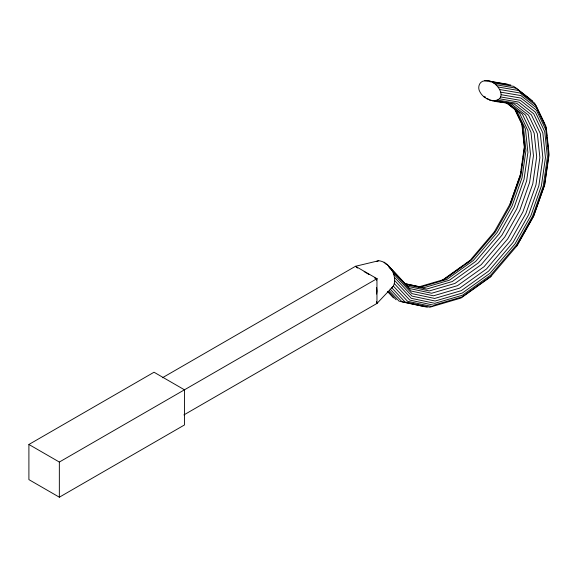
<?xml version="1.0" encoding="UTF-8"?>
<svg xmlns="http://www.w3.org/2000/svg" width="578" height="578" viewBox="0 0 578 578"><rect width="100%" height="100%" fill="white"/><g stroke="black" fill="none" stroke-linecap="round" stroke-linejoin="round"><path stroke-width="0.87" d="M376.589 294.058L376.957 291.066L376.589 287.649M183.883 414.925L376.957 303.45L393.394 286.11C397.83 276.103 389.615 261.885 378.735 260.721L355.499 266.285L162.425 377.759M521.016 171.435L520.634 174.101L510.186 203.723L494.284 231.966M521.277 169.657L521.659 166.991M521.912 165.214L522.172 163.437M522.425 161.659L522.808 158.993M523.061 157.216L523.321 155.439M523.574 153.661L524.6 146.559M492.398 100.702C510.504 100.89 496.292 77.943 484.711 80.797C479.184 81.108 477.204 87.755 479.978 91.974C486.04 103.195 500.953 101.287 511.393 103.939L525.496 115.044L534.173 133.178L536.673 156.79L532.786 183.847L522.837 212.047L507.744 238.844L484.003 266.74L457.545 285.64L431.665 293.241L409.679 288.552L389.464 266.92M376.545 280.207L376.957 278.675L355.499 266.285L357.507 268.069M510.034 204.041L520.287 174.982L524.297 147.094L521.811 123.634M516.768 246.062L533.682 216.02L544.765 184.613L549.1 154.463L546.318 128.164L536.651 107.963L520.937 95.594L500.895 92.184M494.457 231.706L469.387 261.205L465.001 264.348M442.748 279.904L470.015 260.418M443.044 280.034L447.437 276.891M448.896 275.851L455.486 271.14M456.945 270.099L463.534 265.389M491.069 276.205L462.111 296.89L433.789 305.206L409.73 300.076L394.463 283.74M28.9 444.475L154.03 372.232L184.469 389.81L184.469 424.96L59.346 497.203L28.9 479.624L28.9 444.475L59.346 462.046L376.957 278.675L376.957 303.45L376.596 301.694M376.516 261.408L378.735 260.721M418.313 287.042L444.533 279.347L471.345 260.194L495.389 231.944L510.692 204.764L520.771 176.196L524.716 148.777L522.18 124.855L514.153 108.079M487.464 80.826L507.78 84.287M490.382 81.534L510.779 85.009M484.711 80.797L487.348 81.245M489.104 81.549L490.859 81.845M493.28 82.864L513.697 86.346L519.369 90.811M495.938 84.735L516.335 88.21L532.598 101.013M498.193 87.018L518.509 90.486L534.657 103.195L544.592 123.945M499.883 89.561L520.077 93L536.044 105.564L545.856 126.076L546.326 130.527M501.162 94.705L521.016 98.087L536.449 110.232L545.935 130.072L548.674 155.894L544.418 185.495L533.53 216.338L516.942 245.802L490.433 276.992L460.948 298.067L429.866 307.221L404.983 301.918L391.689 287.692L393.394 286.11L407.598 301.311L432.106 306.535M500.656 96.959L520.316 100.312L535.445 112.219L544.743 131.661L547.424 156.978L543.255 185.993L532.591 216.223L516.342 245.079L490.953 274.897L462.573 295.177L434.815 303.327L411.233 298.299L394.832 280.742M499.428 98.795L518.885 102.111L533.711 113.779L542.821 132.832L545.451 157.635L541.362 186.065L530.907 215.688L515.005 243.93L490.115 273.177L462.306 293.046L435.111 301.022L412.006 296.102L394.463 277.324M483.923 96.793L485.643 97.09M497.55 100.081L516.826 103.361L531.363 114.805L540.3 133.496L542.879 157.823L538.869 185.711L528.617 214.77L513.04 242.435L488.598 271.147L461.331 290.633L434.656 298.458L411.998 293.631L393.394 273.719M486.582 98.665L488.302 98.961M495.151 100.731L514.268 103.989L528.559 115.239L537.352 133.612L539.888 157.534L535.943 184.96L525.864 213.528L510.562 240.701L486.517 268.951L459.705 288.104L433.486 295.806L411.204 291.059L391.689 270.172M489.472 100.001L492.911 100.586M494.631 100.883L507.535 103.079M405.106 283.668L420.936 287.042L446.816 279.449L473.274 260.541L497.015 232.645L512.108 205.847L522.057 177.656L525.944 150.598L523.444 126.987L514.767 108.852M404.593 283.646L423.782 287.728L449.438 280.2L475.672 261.451L499.233 233.779L514.189 207.22L524.051 179.259L527.909 152.426L525.431 129.01L516.833 111.027L506.335 102.768M405.778 284.614L426.643 289.058L452.227 281.551L478.389 262.86L501.877 235.26L516.79 208.781L526.63 180.9L530.474 154.145L528.003 130.794L519.427 112.862L506.176 102.436M424.397 306.535L399.03 301.124L389.312 290.72M427.243 307.221L402.057 301.853L390.063 289.022M374.652 278.061L376.957 278.675M364.14 271.595L369.002 274.507M520.785 91.924L530.004 99.178M508.394 103.224L522.382 114.234L530.987 132.218L533.465 155.634L529.607 182.467L519.745 210.428L504.782 236.987L481.228 264.659L454.994 283.408L429.338 290.936L407.533 286.291L386.877 264.189M511.241 106.077L512.657 107.183M384.103 262.159L385.938 264.124M388.994 267.404L390.829 269.362M388.3 291.435L396.103 299.787M387.397 291.42L393.481 297.923M546.513 132.311L546.889 135.873M547.084 137.651L547.46 141.213M547.648 142.99L548.023 146.552M548.211 148.336L548.587 151.898M59.346 462.046L59.346 497.203"/></g></svg>
